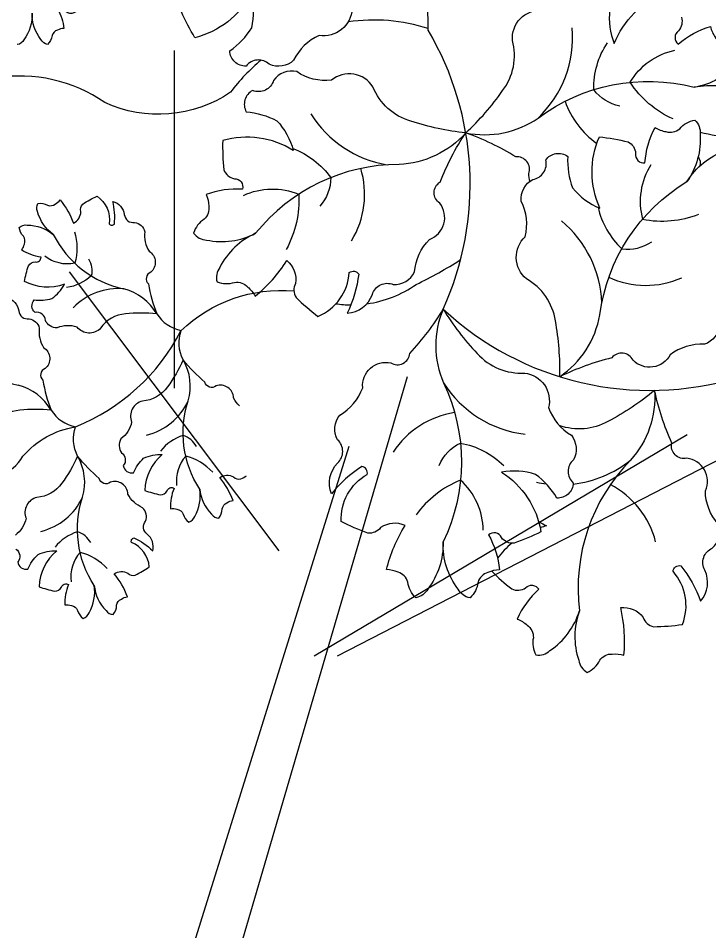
# Model space of a CAD drawing. Header units: millimetres. Extents: x 228.39 to 232.01, y 86.87 to 92.76.
# Drawn here: x 230.2676 to 230.507, y 91.3293 to 91.6456 of the extents above; entities that cross this region are included whole.
import ezdxf

# ---------------------------------------------------------------- set-up
doc = ezdxf.new("R2010")
doc.units = ezdxf.units.MM
for name, color, linetype in [('62', 62, 'Continuous'), ('63', 63, 'Continuous'), ('CauleArvore', 253, 'Continuous')]:
    doc.layers.add(name, color=color, linetype=linetype)

msp = doc.modelspace()

# ---------------------------------------------------------------- linework, layer by layer
at = {"layer": '62'}
for points in [[(230.4095269913312, 91.64207529289241, 0.1141174530393284), (230.3818522609722, 91.6443786073527, -0.2620553651360283)], [(230.4758854044983, 91.61524536077964, -0.1876286218963192), (230.4668976378578, 91.62091585992623, -0.1520058651265381), (230.4715774915115, 91.63714061074474)], [(230.4943077614652, 91.61074941011591, -0.1413864367129372), (230.479450419342, 91.62345320542818, -0.210122964771746), (230.494953866213, 91.63457868453193, -0.210122964771746)], [(230.3517065911476, 91.63110658477075, 0.0624996626209866), (230.3411254483021, 91.61998987308694, -0.2620553651360283), (230.2975637043581, 91.61645004647853, 0.1928727074293483), (230.2599396342567, 91.62498768789439)], [(230.4225612524952, 91.60595391025781, 0.2043996860364329), (230.4475880536154, 91.61106562923952, -0.2279428046577942), (230.5016377193517, 91.62173186322433, -0.2279428046577942)], [(230.4225612524952, 91.60595391025781, -0.2043996860364367), (230.3994688147973, 91.59503558774814, 0.2279428046577933), (230.3498206693644, 91.57115679865203)], [(230.3626827434062, 91.60052120449517, -0.1487400713347152), (230.3758170125467, 91.59046940389096, -0.1876286218963192), (230.3720254942324, 91.5805417204437, -0.1876286218963192)], [(230.4866608731131, 91.59491574522333, 0.2101229647717458), (230.4837678269095, 91.57605405299185, 0.1413864367129372), (230.5032389935501, 91.5777863058479)], [(230.4551039442763, 91.5214975436166, 0.2043996860364367), (230.4689560700724, 91.54295888225573, -0.2279428046577933), (230.4991389663235, 91.58904714201371)], [(230.3456389742677, 91.58429668982042, -0.2101229647717458), (230.364717163801, 91.58469144836, -0.1413864367129372), (230.3604466415162, 91.56561555598982)], [(230.4683415256068, 91.58014664065261, 0.1487400713347152), (230.476584254293, 91.56580770258014, 0.1876286218963192), (230.4869233923193, 91.56826467930595, 0.1876286218963192)], [(230.2871042987578, 91.57171920496019, -0.1413864367129372), (230.2872348423712, 91.560773064313, -0.210122964771746), (230.2768277460249, 91.5631988634665, -0.210122964771746)], [(230.292007839126, 91.56229981798278, -0.1876286218963192), (230.2929354264897, 91.55642139609061, -0.1520058651265381), (230.2843739312477, 91.55240619714571)], [(230.3882814056917, 91.54675044664529, 0.1197327725187678), (230.4054170167008, 91.55347037093647, 0.03023788206227329), (230.4207736721981, 91.5620422020257, -0.1841083703680773)], [(230.2874791373307, 91.50419098617076, 0.1802530025354734), (230.3239494745424, 91.53738484589668, -0.2173875366482725), (230.3630913795864, 91.55119325824097, 0.2835782542006574)], [(230.3776102298819, 91.54677074515413, 0.03334307076131927), (230.3827900079837, 91.54639432979694, 0.03023788206227329)], [(230.4147507761487, 91.5449163609894, 0.2043996860364353), (230.414852585346, 91.51937306284402, -0.2279428046577944), (230.4147063189106, 91.46428119847411, -0.2279428046577944)], [(230.330481833981, 91.48256955015509, -0.2279428046577942), (230.3264970635835, 91.5131626852313, 0.2043996860364329), (230.3247437549001, 91.52735918621896, -0.2049975904848279), (230.3240389269154, 91.537536589206, -0.2049975904848279)], [(230.4879296270171, 91.516768417174, -0.2043996860364329), (230.4795803164927, 91.4926280058473, 0.2279428046577942), (230.4619187245971, 91.44044368746201, 0.2279428046577942)], [(230.2243896073934, 91.46146064961239, 0.2279428046577928), (230.2496002803355, 91.47924379552983, -0.2043996860364349), (230.2612342291096, 91.4875664133604, 0.2049975904848281), (230.2692007023871, 91.49393913786153, -0.1730102318134612), (230.2874791373307, 91.50419098617076, -0.1730102318134612)], [(230.2939220443963, 91.44922394711983, -0.2279428046577942), (230.2899372739988, 91.47981708219604, 0.2043996860364329), (230.2881839653154, 91.49401358318372, -0.2049975904848279), (230.2874791373307, 91.50419098617076, -0.2049975904848279)], [(230.3293287743565, 91.49739651448664, 0.1876286218963192), (230.3247148077926, 91.50115518111285, 0.1520058651265381), (230.3169379547452, 91.49577544319877)], [(230.4133988039799, 91.49080565584794, -0.1876286218963192), (230.4207225808423, 91.49850609753831, -0.152005865126538), (230.4357137073412, 91.49073373009735)], [(230.3350031097045, 91.48842035286089, 0.1413864367129372), (230.3256083177631, 91.49403933151193, 0.210122964771746), (230.3224698695157, 91.48382452370694, 0.210122964771746)], [(230.2927689847718, 91.4640509114514, 0.1876286218963192), (230.2881550182079, 91.4678095780776, 0.1520058651265381), (230.2803781651605, 91.46242984016352)], [(230.2984433201198, 91.45507474982564, 0.1413864367129372), (230.2890485281784, 91.46069372847667, 0.210122964771746), (230.285910079931, 91.4504789206717, 0.210122964771746)]]:
    msp.add_lwpolyline(points, format="xyb", dxfattribs=at)
for centre, radius, start, end in [((230.3045612946003, 91.64226289954634), 0.1049658643867444, 359.5821735404677, 54.45095799120666), ((230.3191123805621, 91.58817292090897), 0.1049658643867444, 335.6631018363221, 30.53188628706008), ((230.4209148067462, 91.63906146733872), 0.03866819170092113, 313.614132344748, 4.746641409419472), ((230.4857141278144, 91.62713337625287), 0.03055347511947142, 199.6128700170281, 234.4005470104001), ((230.4017077464713, 91.63303645880737), 0.03866819170092113, 212.1024550352077, 260.4901109255426), ((230.3570075676091, 91.58463061848269), 0.03055347511947142, 328.3695170366965, 17.23622642759876), ((230.430989734621, 91.5457222839068), 0.03866819170092113, 1.975074499317318, 50.36273038965277), ((230.3115736542553, 91.58674669118668), 0.03559504258891227, 206.6972816068433, 258.060352377721), ((230.4848390800883, 91.58368910311235), 0.03055347511947142, 245.2289589972623, 294.095668388164), ((230.3022582594982, 91.53035563248503), 0.02165418735251583, 84.82956208829077, 135.9620711529593), ((230.2997582000471, 91.5342471409298), 0.01822652723244424, 29.65507171034712, 75.86352789572805), ((230.326510791391, 91.55026293018888), 0.01296417636406003, 212.6682055185941, 259.0081804686739), ((230.4862965069189, 91.62172157627464), 0.1049658643867444, 227.0304562442677, 286.8020835885392), ((230.2750138646706, 91.55340108815143), 0.03559504258891227, 206.6972816068433, 258.060352377721), ((230.2631984104624, 91.50090153789456), 0.01822652723244424, 29.65507171034712, 75.86352789572805), ((230.4475378268225, 91.54003471909526), 0.03866819170092113, 212.2986277218999, 263.4311367865714), ((230.3068764546877, 91.52232431917155), 0.02165418735251583, 283.8377702129154, 334.9702792775901), ((230.2899510018063, 91.51691732715364), 0.01296417636406003, 212.6682055185941, 259.0081804686739), ((230.4231272269079, 91.4788354218799), 0.03055347511947142, 98.29736539418016, 147.1640747850824), ((230.4553238376698, 91.52274199403439), 0.03866819170092113, 276.5737147846837, 308.8510530801119), ((230.4339874085484, 91.45302397353842), 0.03525592437372765, 112.0573314836596, 144.2473533032041), ((230.4049101299615, 91.46805991464376), 0.02370610377805731, 0.6151653224673972, 48.08127227911143), ((230.4553238376698, 91.52274199403439), 0.03866819170092113, 257.7185440154414, 262.7330235547149), ((230.4586518898966, 91.45693807746233), 0.03055347511947142, 13.98560601692947, 62.85231540783141), ((230.2703166651029, 91.4889787161363), 0.02165418735251583, 283.8377702129154, 334.9702792775901)]:
    msp.add_arc(centre, radius, start, end, dxfattribs=at)
at = {"layer": '63'}
for points in [[(230.265513621948, 91.68384444678803, 0.05360560279891149), (230.2718704270203, 91.69251407165125, 0.05303807838268959), (230.2786012768757, 91.68398450190836, 0.2299676780149515), (230.2878318740257, 91.68033389756113, -0.453009155801419), (230.2925470555011, 91.67368126257718, 0.1775881189196565), (230.2970390613239, 91.66839314394849, -0.3028472262875298), (230.2975006269428, 91.66361875312629, 0.4445358973400413), (230.2975321262727, 91.65911880760167, -0.4200628682774436), (230.2943764332389, 91.65616846812648, 0.1027662192553072), (230.2901962792091, 91.66071273495889, 0.1249756271620583), (230.2836214780566, 91.6610339980356, -0.2129696122085104), (230.2913907230677, 91.64959842753568, -0.03433418913963267), (230.286240074093, 91.647315789454, -0.263361124047625), (230.2837565174171, 91.6483558317679, 0.4961733732722903), (230.2812422884116, 91.64888192637976, -0.105188829234163), (230.2834421108435, 91.64209018509453, 0.1018354407082667), (230.2812298693059, 91.64156470313516, 0.2548810045278109), (230.2793283470057, 91.63963016696086, -0.1744881383592944), (230.2778163543398, 91.63659951301196, -0.2361518438993939), (230.2754904126425, 91.63826543221555, -0.172045804718615), (230.2724486081525, 91.64736207549545, -0.1720458047186181), (230.2696021700667, 91.6382024202759, -0.2361518438993874), (230.2673124120037, 91.6364871070144, -0.174488138359288)], [(230.3831630619657, 91.64889785566241, -0.4530091558014004), (230.3718699421107, 91.63970608295145, 0.1775881189196833), (230.3629815408315, 91.63107408679797, -0.3028472262875391), (230.3545295807055, 91.62968439604649, 0.4445358973400543), (230.3465155148847, 91.62909358842053, -0.4200628682774251), (230.3408837680275, 91.63436570665938, 0.1027662192553072), (230.3484838605318, 91.64235367429522, 0.1249756271620594), (230.3482750554011, 91.65410654348068, -0.2129696122085123), (230.3288227914292, 91.6389048639268, -0.03433418913963757), (230.324143685431, 91.6478108447663, -0.2633611240476315)], [(230.4723974917701, 91.64852321899782, 0.1249756271620583), (230.4739832094639, 91.63687594321897, -0.2129696122085104), (230.4915184124462, 91.65425404125241, -0.03433418913963267)], [(230.4447769075408, 91.58917797587704, -0.08379440785387525), (230.4443811184971, 91.59182625903986, 0.5541101838924969), (230.4398594327777, 91.59762900182083, 0.05360560279891149), (230.4225612524952, 91.60595391025781, 0.05303807838268959), (230.4353344098825, 91.62055892959867, 0.2299676780149515), (230.4387250961583, 91.63795708935548, -0.453009155801419), (230.4488622904204, 91.64840986573898, 0.1775881189196565)], [(230.497209704499, 91.6459582759215, -0.263361124047625), (230.4961959091528, 91.64125827400346, 0.4961733732722903), (230.4960943910872, 91.6366724668528, -0.105188829234163), (230.5072982143532, 91.64275494701644, 0.1018354407082667), (230.5089440283284, 91.63904311126507, 0.2548810045278109), (230.5129618807444, 91.63633745700305, -0.1744881383592944), (230.5187766355756, 91.63467401993731, -0.2361518438993939), (230.5166125630414, 91.6300460779134, -0.172045804718615), (230.5016377193517, 91.62173186322433, -0.1720458047186181), (230.5186484077068, 91.61972971659846, -0.2361518438993874), (230.5224083465141, 91.61627082696805, -0.174488138359288), (230.5176614310644, 91.61252313563445, 0.2548810045278096), (230.5149726346797, 91.60849398224643, 0.1018354407082642), (230.514860287209, 91.60443518854241, -0.05521114289692754), (230.5037024635487, 91.60609445867149, 0.2683901017028241)], [(230.5104492120848, 91.53947207001585, -0.302847226287535), (230.5051605743085, 91.53273432700881, 0.1775881189196651), (230.4933147744929, 91.52910223923143, -0.5077713489282355), (230.4804627224114, 91.52720976321743, 0.5541101838924959), (230.4731529308955, 91.52803705610499, 0.05360560279891149), (230.4551039442763, 91.5214975436166, 0.05303807838268965), (230.4536005349046, 91.54084179081954, 0.2299676780149539), (230.4435382658921, 91.55543437313611, -0.4530091558014004), (230.4431585784995, 91.56999043988213, 0.1775881189196833), (230.4417532526937, 91.582300602118, -0.3028472262875391), (230.4458155716685, 91.58984145319089, 0.4445358973400543), (230.4502429465074, 91.596547618762, -0.4200628682774251), (230.4578572337201, 91.59778634134192, 0.1027662192553072), (230.4595395635525, 91.58688960791574, 0.1249756271620594), (230.46897266225, 91.5798760365974, -0.2129696122085123), (230.4688182923645, 91.60456323580726, -0.03433418913963757), (230.4787278661009, 91.60282804820342, -0.2633611240476315), (230.481377700325, 91.59881604401376, 0.4961733732723008), (230.4845840269912, 91.59553589120473, -0.1051888292341653), (230.4880737225431, 91.60779738563544, 0.1018354407082685), (230.4918776423985, 91.60637730746147, 0.2548810045278082), (230.49662162779, 91.60735623832089, -0.1744881383592801), (230.501877638922, 91.61034835188812, -0.2361518438994192), (230.5036713981946, 91.60556468331875, -0.1720458047186142), (230.4991389663235, 91.58904714201371, -0.1720458047186181), (230.5124681804423, 91.59980372885185, -0.2361518438993757)], [(230.5030346167208, 91.59772783089497, -0.1165430605391474), (230.5037389011892, 91.59559640136007, -0.004008262913707361), (230.503562023892, 91.5944339445355, -0.2816703646801006)], [(230.2637942676515, 91.54888120882643, -0.299054732626132), (230.2678052236488, 91.54432773226338, 0.4445358973400594), (230.2713796983344, 91.54159393771099, -0.3028472262875131), (230.2749144628206, 91.53835151723078, 0.1775881189196616), (230.276433432449, 91.53158135872371, -0.5077713489282268), (230.2769378537732, 91.52432410974012, 0.5541101838924969), (230.2761618405612, 91.52027824262859, 0.05360560279891149), (230.2790376227757, 91.50991961131692, 0.05303807838268959), (230.2681721806695, 91.50991138863341, 0.2299676780149515), (230.2595920597989, 91.50492016015828, -0.453009155801419)], [(230.3442740647156, 91.51140682431421, -0.08789902130899625), (230.3421554612708, 91.51421211090803, 0.5077713489282268), (230.3361369491446, 91.5182986272079, -0.5541101838924969), (230.3322498618014, 91.51966310116349, -0.05360560279891149), (230.3247437549001, 91.52735918621896, -0.05303807838268959), (230.319271088145, 91.51797260972042, -0.2299676780149515), (230.3106413096207, 91.51306773882855, 0.453009155801419), (230.3069022010663, 91.50582139107303, -0.1775881189196565), (230.3031933685792, 91.49995735862721, 0.3028472262875298), (230.3034036171585, 91.49516531876107, -0.4445358973400413), (230.3040013535702, 91.49070513792232, 0.4200628682774436), (230.3075384221076, 91.48822480574613, -0.1027662192553072), (230.3110424267109, 91.4933087019387, -0.1249756271620583), (230.3175077952068, 91.49454572674543, 0.2129696122085104), (230.3114130770111, 91.48213654261367, 0.03433418913963267), (230.3168322008712, 91.48059617964942, 0.263361124047625), (230.3191460217536, 91.4819731236211, -0.4961733732722903), (230.3215620448669, 91.48284545116793, 0.105188829234163), (230.3203330489493, 91.47581291695529, -0.1018354407082667), (230.32259702027, 91.47560178247309, -0.2548810045278109), (230.3247502559338, 91.47395199659485, 0.1744881383592944), (230.3266709820871, 91.47116240948858, 0.2361518438993939), (230.3287412604604, 91.47313705857883, 0.172045804718615), (230.330481833981, 91.48256955015509, 0.1720458047186181), (230.3345805164651, 91.47389762445131, 0.2361518438993874), (230.3370875380579, 91.47251917085917, 0.174488138359288), (230.3382296131223, 91.47570768928111, -0.2548810045278096), (230.3398884062165, 91.47785399371855, -0.1018354407082642), (230.3420227584251, 91.47863801193282, 0.08115707204633878), (230.337395911508, 91.4866512699147, -0.2683901017028241), (230.3421401786701, 91.48685702021842, 0.2633611240475965), (230.3447295118446, 91.48611871439519, 0.01359188383691224), (230.3466945172839, 91.48717827339252, 0.2816703646801006)], [(230.4969640638877, 91.45605232294594, -0.08047336285184804), (230.5038618135323, 91.44377739356818, 0.299054732626132), (230.5053126972041, 91.45451572505749, -0.4445358973400594), (230.5079169984291, 91.46211782475172, 0.3028472262875131), (230.5099586039453, 91.47043640138915, -0.1775881189196616), (230.5055113168605, 91.48200085868206, 0.5077713489282268), (230.4990740826969, 91.49328441860318, -0.5541101838924969), (230.4939143667833, 91.49852796675468, -0.05360560279891149), (230.4879296270171, 91.516768417174, -0.05303807838268959), (230.4717757904311, 91.50602068703502, -0.2180849490682808), (230.4549397755798, 91.50460995509498, 0.453009155801419)], [(230.2668438275738, 91.46181971572582, -0.4445358973400413), (230.2674415639855, 91.45735953488708, 0.4200628682774436), (230.2709786325229, 91.45487920271088, -0.1027662192553072), (230.2744826371262, 91.45996309890346, -0.1249756271620583), (230.2809480056221, 91.46120012371019, 0.2129696122085104), (230.2748532874264, 91.44879093957843, 0.03433418913963267), (230.2802724112865, 91.44725057661418, 0.263361124047625), (230.2825862321689, 91.44862752058586, -0.4961733732722903), (230.2850022552822, 91.44949984813269, 0.105188829234163), (230.2837732593646, 91.44246731392003, -0.1018354407082667), (230.2860372306853, 91.44225617943785, -0.2548810045278109), (230.2881904663491, 91.4406063935596, 0.1744881383592944), (230.2901111925024, 91.43781680645334, 0.2361518438993939), (230.2921814708757, 91.43979145554357, 0.172045804718615), (230.2939220443963, 91.44922394711983, 0.1720458047186181), (230.2980207268804, 91.44055202141607, 0.2361518438993874), (230.3005277484732, 91.43917356782393, 0.174488138359288), (230.3016698235376, 91.44236208624585, -0.2548810045278096), (230.3033286166318, 91.44450839068331, -0.1018354407082642), (230.3054629688404, 91.44529240889757, 0.08115707204633878), (230.3008361219233, 91.45330566687944, -0.2683901017028241), (230.3055803890854, 91.45351141718318, 0.2633611240475965), (230.3081697222599, 91.45277311135995, 0.03433418913963283), (230.3130134685961, 91.45565021804956, 0.2816703646801006), (230.3068398642744, 91.46408548729912, -0.447648090788793), (230.3076952177441, 91.46571205921352, -0.08047336285184804), (230.3141896898676, 91.46124060275093, 0.299054732626132), (230.3122718416241, 91.46699766579887, -0.4445358973400594), (230.3117071363051, 91.47146214895317, 0.3028472262875131), (230.310682864004, 91.4761481618423, -0.1775881189196616), (230.3055956716861, 91.48086650787279, 0.5077713489282268), (230.29957715956, 91.48495302417265, -0.5541101838924969), (230.2956900722167, 91.48631749812823, -0.05360560279891149), (230.2881839653154, 91.49401358318372, -0.05303807838268959), (230.2827112985603, 91.48462700668517, -0.2299676780149515), (230.274081520036, 91.47972213579331, 0.453009155801419), (230.2703424114816, 91.47247578803778, -0.1775881189196565), (230.2666335789945, 91.46661175559197, 0.3028472262875298)], [(230.4478358068001, 91.4711564079831, -0.03141369572532032), (230.4505317053069, 91.46984523279042, 0.01899843887319681), (230.4483178745529, 91.46921650582483, 0.03433418913963267)], [(230.4385068371933, 91.4638526851896, 0.05910347658363043), (230.4335548263776, 91.45871297152424, 0.03433418913963267)], [(230.4315356563077, 91.45419716263895, 0.03174146131471042), (230.4384821374686, 91.44801024357936, 0.263361124047625), (230.4432744941574, 91.44839898050924, -0.4961733732722903), (230.4478340164674, 91.4478982915381, 0.105188829234163), (230.4403349146436, 91.4375887962762, -0.1018354407082667), (230.4437988867747, 91.43547046548028, -0.2548810045278109), (230.4459543233476, 91.43113251709394, 0.1744881383592944), (230.4468409165918, 91.42514984636607, 0.2361518438993939), (230.451712669833, 91.42668837737534, 0.172045804718615), (230.4619187245971, 91.44044368746201, 0.1720458047186181), (230.4616729956944, 91.42331734147882, 0.2361518438993874), (230.4646089835748, 91.41913630901351, 0.174488138359288), (230.4689467713397, 91.42335080707682, -0.2548810045278096), (230.4732937125684, 91.4254880494534, -0.1018354407082642), (230.4773321920442, 91.42506720291414, 0.08115707204633878), (230.4762132773274, 91.44155268257576, -0.2683901017028241), (230.4839817804248, 91.43815289788482, 0.2633611240475965), (230.4875529913062, 91.43493354206815, 0.03433418913963283), (230.4975810650976, 91.4357386903092, 0.2816703646801006), (230.494313907638, 91.45411677830731, -0.447648090788793), (230.4969640638877, 91.45605232294594, -0.08047336285184804)]]:
    msp.add_lwpolyline(points, format="xyb", dxfattribs=at)
for points in [[(230.332851419529, 91.56882942471272, 0.1720458047186142), (230.3498206693644, 91.57115679865203, 0.1720458047186181), (230.3374091205383, 91.5593531735662, 0.2361518438993757), (230.3364746797076, 91.55433043749471, 0.1744881383592802), (230.3425207720103, 91.5541782386572, -0.2548810045278265), (230.3470887163239, 91.55256653528177, -0.1018354407082649), (230.3496127159949, 91.54938599225471, 0.08115707204633917), (230.3606117401603, 91.56171662391844, -0.2683901017028146), (230.3636157970585, 91.55378669211096, 0.263361124047613), (230.3638129516187, 91.54898263870652, 0.034334189139631), (230.3714026296233, 91.54237905517613, 0.2816703646801013), (230.3822516268879, 91.55756877850094, -0.4476480907887236), (230.3854885862792, 91.5570286349135, -0.08047336285184782), (230.3815407917781, 91.54351317117874, 0.2990547326261498), (230.3902299846922, 91.54998733159577, -0.4445358973400735), (230.3974845821249, 91.55344350299214, 0.302847226287535), (230.4048576388535, 91.5578029645224, -0.1775881189196651), (230.4100116880157, 91.56907020962169, 0.5077713489282355), (230.4135730947734, 91.58156313122058, -0.5541101838924959), (230.4137114679747, 91.5889182871254, -0.05360560279891149), (230.4225612524952, 91.60595391025781, -0.05303807838268965), (230.4035811757345, 91.60998092226978, -0.2299676780149539), (230.3904340462482, 91.62186981215129, 0.4530091558014004), (230.3760534536742, 91.62415493771755, -0.1775881189196833), (230.3640338635769, 91.62716234337437, 0.3028472262875391), (230.3560254387919, 91.62412392226784, -0.4445358973400543), (230.3487966230418, 91.62061414628049, 0.4200628682774251), (230.3465701455646, 91.61322803760058, -0.1027662192553072), (230.3571521881417, 91.61013136068448, -0.1249756271620594), (230.3628682508311, 91.59986003355483, 0.2129696122085123), (230.3384144588365, 91.60325026835119, 0.03433418913963757), (230.3388352352142, 91.59319872742971, 0.2633611240476315), (230.3424651281709, 91.59004568506458, -0.4961733732723008), (230.345296516941, 91.58643692201152, 0.1051888292341653), (230.3326832971289, 91.58458519128315, -0.1018354407082685), (230.3335923107686, 91.58062790401928, -0.2548810045278082), (230.3319997604614, 91.57605324703307, 0.1744881383592801), (230.3283442693227, 91.57123497128823, 0.2361518438994192)], [(230.3009517535958, 91.57436456980734, 0.08047336285184804), (230.3003540572362, 91.58222681186167, -0.299054732626132), (230.3043650132335, 91.57767333529863, 0.4445358973400594), (230.3079394879191, 91.57493954074623, -0.3028472262875131), (230.3114742524053, 91.57169712026602, 0.1775881189196616), (230.3129932220337, 91.56492696175897, -0.5077713489282268), (230.3134976433579, 91.55766971277536, 0.5541101838924969), (230.3127216301459, 91.55362384566384, 0.05360560279891149), (230.3155974123603, 91.54326521435216, 0.05303807838268959), (230.3047319702542, 91.54325699166866, 0.2299676780149515), (230.2961518493836, 91.53826576319352, -0.453009155801419), (230.2880081685715, 91.53867922589674, 0.1775881189196565), (230.2810744156631, 91.53842351991884, -0.3028472262875298), (230.277038542763, 91.54101573527986, 0.4445358973400413), (230.2734844018318, 91.5437759135665, -0.4200628682774436), (230.2731199411766, 91.54808057034414, 0.1027662192553072), (230.2792764100646, 91.54855167499193, 0.1249756271620583), (230.2835977624983, 91.55351726995154, -0.2129696122085104), (230.2698070552172, 91.5544918639118, -0.03433418913963267), (230.271201700829, 91.55995030554753, -0.263361124047625), (230.2735556604833, 91.56125744583188, 0.4961733732722903), (230.2755249035849, 91.56290675012139, -0.105188829234163), (230.2688286588636, 91.56538208344226, 0.1018354407082667), (230.2697850090952, 91.56744497901522, 0.2548810045278109), (230.2694422686709, 91.57013584249547, -0.1744881383592944), (230.2679974708755, 91.5731990996688, -0.2361518438993939), (230.2707455038475, 91.5739950936114, -0.172045804718615), (230.2797733028643, 91.57075467104178, -0.1720458047186181), (230.2743401169238, 91.57865922568149, -0.2361518438993874), (230.274409844005, 91.5815193707314, -0.174488138359288), (230.2777400849628, 91.58090253984466, 0.2548810045278096), (230.2804294887993, 91.58125655152799, 0.1018354407082642), (230.2821807217356, 91.58270683671144, -0.08115707204633878), (230.2867789601699, 91.57467712817495, 0.2683901017028241), (230.2893432570536, 91.57867397513044, -0.2633611240475965), (230.2900076513939, 91.58128325126329, -0.03433418913963283), (230.2949307708155, 91.5840223234847, -0.2816703646801006), (230.2991156888384, 91.5744435125577, 0.447648090788793)], [(230.4052760006013, 91.44498583721035, -0.1744881383592826), (230.4025325577884, 91.45037582034126, 0.2548810045278165), (230.3991092974689, 91.45380291704359, 0.1018354407082663), (230.3951514440928, 91.45470946265172, -0.08115707204633889), (230.401536755023, 91.46994924001697, 0.268390101702822), (230.3930864487608, 91.46924177949302, -0.2633611240476109), (230.3886666126168, 91.46734893837596, -0.034334189139633), (230.3794365267829, 91.4713509432679, -0.2816703646800977), (230.3884663573099, 91.48768772988544, 0.4476480907887908), (230.3865837084586, 91.49037572067758, 0.0804733628518486), (230.3760899213483, 91.48098778834552, -0.2990547326261485), (230.3781863767339, 91.4916189548582, 0.4445358973400563), (230.3781779701798, 91.49965476433583, -0.3028472262875256), (230.3789335711562, 91.50818681787067, 0.1775881189196615), (230.3868787727694, 91.5176941206542, -0.5077713489282397), (230.3966164352963, 91.52629264591634, 0.5541101838924329), (230.4031935887605, 91.52958787243891, 0.0536056027989116), (230.4147507761487, 91.5449163609894, 0.05303807838268965), (230.4265656569119, 91.5295258206435, 0.229967678014949), (230.4429603326172, 91.52278732490161, -0.4530091558014059), (230.451220889663, 91.51079622658146, 0.1775881189196614), (230.4591154966976, 91.50124686981455, -0.3028472262875249), (230.4598257829003, 91.49271092441484, 0.4445358973400437), (230.4597747073362, 91.48467527285956, -0.420062868277418), (230.4540696810497, 91.47948253962369, 0.1027662192553043), (230.4467141624035, 91.48769627071692, 0.1249756271620578), (230.4349821550059, 91.48842670626858, -0.2129696122085104), (230.4485818421445, 91.4678225769586, -0.03433418913963278), (230.4393306362934, 91.46386963906934, -0.2633611240475967), (230.4349209132041, 91.46578592227117, 0.4961733732722993), (230.4304441658267, 91.4667852550784, -0.1051888292341508), (230.4342100933515, 91.4546057636852, 0.1018354407082692), (230.430247482129, 91.45372024655626, 0.2548810045278139), (230.4268060726202, 91.45031137524525, -0.1744881383592873), (230.4240340483565, 91.44493603543269, -0.2361518438993992), (230.4199206820424, 91.4479660972927, -0.1720458047186156), (230.4147063189106, 91.46428119847411, -0.1720458047186174), (230.4094053981713, 91.447994014901, -0.2361518438993921)]]:
    msp.add_lwpolyline(points, format="xyb", close=True, dxfattribs=at)
at = {"layer": 'CauleArvore'}
for p, q in [((230.3216759746866, 91.51756885281694), (230.3216759746866, 91.63441234441292)), ((230.3579844065078, 91.46116164408734), (230.2853675687318, 91.55785971244106)), ((230.3257102592592, 91.25970735910636), (230.4023613557413, 91.52159794009332)), ((230.3700872084927, 91.4248998717396), (230.4991837974871, 91.50145250371145)), ((230.3055389139955, 91.25164918455361), (230.3821900104776, 91.49742341643508)), ((230.3781557517715, 91.4248998717396), (230.511286599472, 91.49339432915872))]:
    msp.add_line(p, q, dxfattribs=at)

doc.saveas('drawing.dxf')
